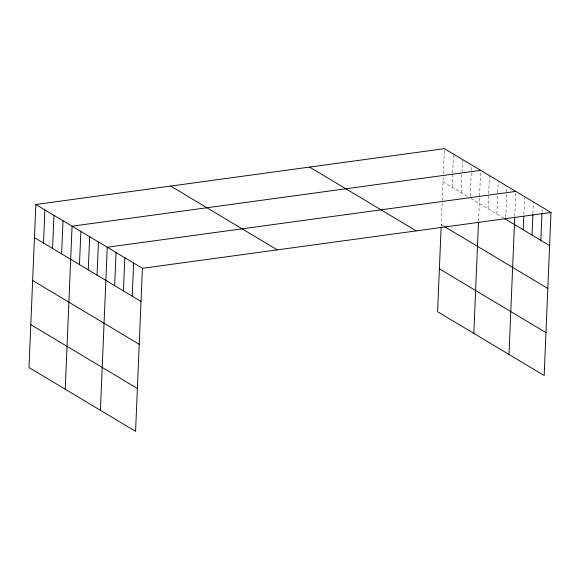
<?xml version="1.0" encoding="UTF-8"?>
<svg xmlns="http://www.w3.org/2000/svg" width="580" height="580" viewBox="0 0 580 580"><rect width="100%" height="100%" fill="white"/><g stroke="black" fill="none" stroke-linecap="round" stroke-linejoin="round"><path stroke-width="0.43" stroke-dasharray="2.9 2.17" d="M441.162 226.381L442.207 201.427M442.243 200.535L443.214 177.306M443.366 173.725L444.418 148.654M452.088 187.202L452.654 173.775M452.69 172.876L453.48 154.077M461.151 192.625L462.536 159.5M470.286 196.257L471.33 171.194M471.373 170.295L471.598 164.923M478.522 221.335L480.653 170.346M488.063 208.742L488.657 194.416M488.701 193.517L489.447 175.617M496.85 214.006L497.72 193.415M497.756 192.517L498.242 180.88M505.724 217.478L506.956 187.935M514.779 216.478L515.75 193.198M523.87 214.578L524.581 197.57M532.926 213.578L533.375 202.833M541.981 212.57L542.133 208.988M443.026 181.779L467.944 196.692M470.96 198.505L503.447 217.95M441.235 224.656L443.497 226.012"/><path stroke-width="0.87" d="M35.837 204.493L29 367.531L135.582 431.346L142.419 268.301L35.837 204.493L444.418 148.654L551 212.469L544.163 375.507L437.581 311.699L441.126 227.251M43.507 243.042L44.892 209.917M52.562 248.465L53.955 215.339M61.625 253.888L63.01 220.762M65.236 389.231L72.072 226.186L480.653 170.346M79.475 264.574L80.867 231.449M88.269 269.838L89.661 236.713M97.063 275.108L98.448 241.976M100.412 410.292L107.242 247.247L515.83 191.407M114.651 285.635L116.036 252.51M123.438 290.899L124.831 257.774M132.233 296.162L133.625 263.037M473.824 333.391L478.478 222.234M508.993 354.452L514.743 217.369M523.233 229.796L523.798 216.369M532.027 235.06L532.889 214.469M540.821 240.323L541.945 213.469M142.419 268.301L551 212.469M504.179 218.392L549.608 245.594M444.251 226.461L547.817 288.463M309.582 167.076L416.164 230.891M439.379 268.823L545.961 332.637M170.665 186.064L277.247 249.879M34.445 237.619L141.027 301.426M32.647 280.488L139.229 344.302M30.798 324.662L137.38 388.477"/></g></svg>
